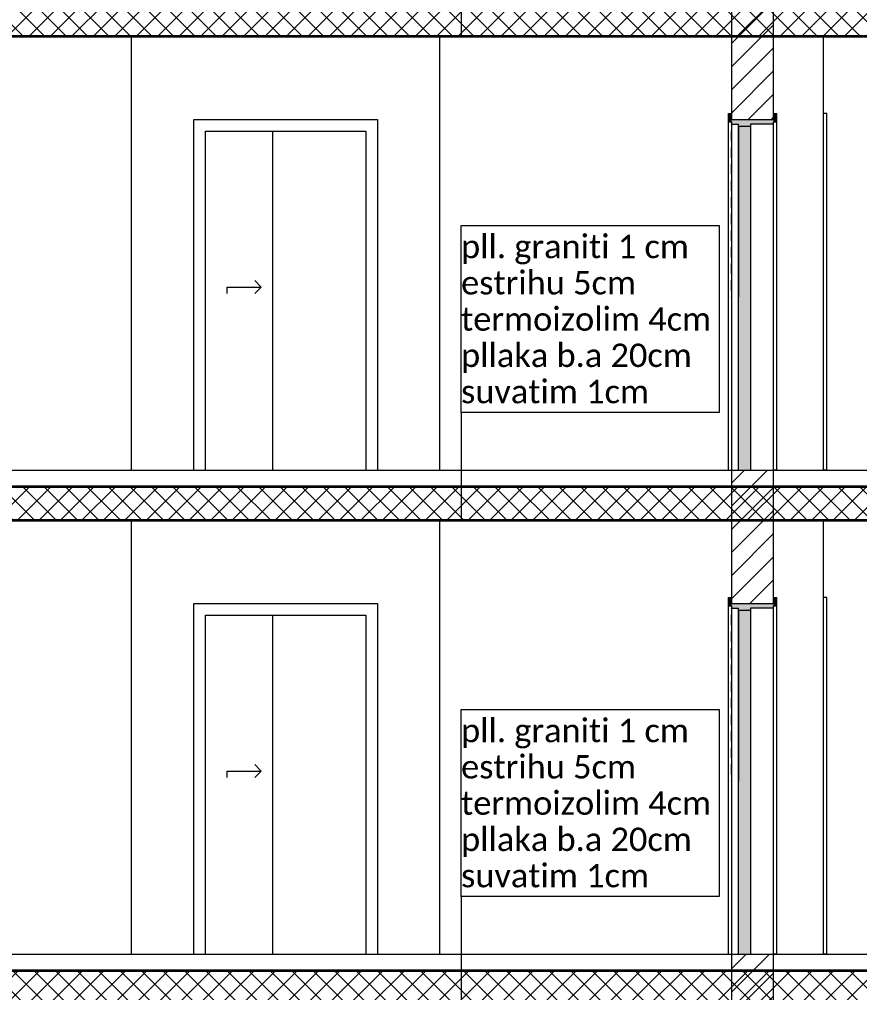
# Model space of a CAD drawing. Header units: millimetres. Extents: x -310 to 171125, y -3027 to 55843.
# Drawn here: x 124214 to 129251, y 23565 to 29396 of the extents above; entities that cross this region are included whole.
import ezdxf

# ---------------------------------------------------------------- set-up
doc = ezdxf.new("R2010")
doc.units = ezdxf.units.MM
doc.header["$MEASUREMENT"] = 0
doc.set_wipeout_variables(frame=1)
doc.linetypes.add('Wipeout_Contour', pattern=[1000, 0, -1000])
doc.layers.add('Dimensioning - General', color=7, linetype='Continuous')
doc.layers.add('Structural - Bearing', color=7, linetype='Continuous')
for name, color, linetype, lineweight, true_color in [('Dimensioning - General_Pen_No__61', 7, 'Continuous', 20, 0x6a6a6a), ('Dimensioning - General_Pen_No__88', 7, 'Continuous', 20, 0xfd4435), ('Drawing & Figure_Pen_No__61', 7, 'Continuous', 20, 0x6a6a6a), ('Structural - Bearing_Pen_No__108', 7, 'Continuous', 13, 0xfd8379), ('Structural - Bearing_Pen_No__111', 7, 'Continuous', 13, 0xccccff), ('Structural - Bearing_Pen_No__61', 7, 'Continuous', 20, 0x6a6a6a), ('Structural - Bearing_Pen_No__82', 7, 'Continuous', 20, 0xaaaaaa)]:
    doc.layers.add(name, color=color, linetype=linetype, lineweight=lineweight, true_color=true_color)
doc.layers.add('Structural - Bearing_Pen_No__1', color=7, linetype='Continuous', lineweight=13)
doc.layers.add('Structural - Bearing_Pen_No__7', color=7, linetype='Continuous', lineweight=35)
doc.layers.get('0').off()
doc.styles.add('GENERATED_STYLE_6', font='calibril.ttf')
doc.dimstyles.new('GENERATED_STYLE__1', dxfattribs={"dimtxt": 195.999997, "dimasz": 106.4, "dimexe": 0.18, "dimexo": 0.0625, "dimgap": 0.09, "dimtad": 1, "dimdec": 0, "dimlfac": 0.1, "dimzin": 0, "dimdsep": 46, "dimtxsty": 'GENERATED_STYLE_6', "dimblk": 'ARROWHEAD_2', "dimblk1": 'ARROWHEAD_2', "dimblk2": 'ARROWHEAD_2', "dimcen": 0.09, "dimse1": 1, "dimse2": 1, "dimclrd": 256, "dimclre": 256, "dimclrt": 256, "dimadec": 0, "dimazin": 0, "dimtfac": 1, "dimtdec": 4, "dimtmove": 0, "dimatfit": 3, "dimfxl": 1, "dimtolj": 1, "dimtzin": 0, "dimarcsym": 0})
pattern_1 = [(45, (0, 0), (-69.29646, 69.29646), [])]
pattern_2 = [(45, (0, 0), (-64.346715, 64.346715), []), (135, (0, 0), (64.346715, 64.346715), [])]

# ---------------------------------------------------------------- blocks, each defined once
blk = doc.blocks.new('*D88')
at = {"layer": 'Dimensioning - General_Pen_No__61', "color": 251, "linetype": 'Continuous', "lineweight": 20, "true_color": 0x6a6a6a, "transparency": 16777216}
for p, q in [((134582.9, 23736), (134722.9, 23655.2)), ((134757.9, 23695.6), (134547.9, 23695.6)), ((134652.9, 23495.6), (134652.9, 23695.6)), ((134757.9, 23495.6), (134547.9, 23495.6)), ((134582.9, 23536), (134722.9, 23455.2))]:
    blk.add_line(p, q, dxfattribs=at)
blk = doc.blocks.new('ARROWHEAD_2')
at = {"color": 0, "linetype": 'Continuous', "lineweight": 0}
for p, q in [((-0.378, -0.655), (0.378, 0.655)), ((0, 0), (-1, 0))]:
    blk.add_line(p, q, dxfattribs=at)
blk = doc.blocks.new('*D89')
at = {"layer": 'Dimensioning - General_Pen_No__61', "color": 251, "linetype": 'Continuous', "lineweight": 20, "true_color": 0x6a6a6a, "transparency": 16777216}
for p, q in [((134582.9, 26436), (134722.9, 26355.2)), ((134757.9, 26395.6), (134547.9, 26395.6)), ((134652.9, 23695.6), (134652.9, 26395.6)), ((134582.9, 23736), (134722.9, 23655.2)), ((134757.9, 23695.6), (134547.9, 23695.6))]:
    blk.add_line(p, q, dxfattribs=at)
at = {"layer": 'Dimensioning - General_Pen_No__88', "color": 20, "lineweight": 20, "true_color": 0xfd4435, "transparency": 16777216, "char_height": 196, "attachment_point": 7, "rotation": 90, "style": 'GENERATED_STYLE_6'}
for s, insert in [('\\A1;{\\pql;\\fCalibri Light|b0|i0|c0|p34;20}', (134613.7, 26037.4)), ('\\A1;{\\pql;\\fCalibri Light|b0|i0|c0|p34;270}', (134613.7, 24807.3))]:
    blk.add_mtext(s, dxfattribs=dict(at, insert=insert))
blk = doc.blocks.new('*D90')
at = {"layer": 'Dimensioning - General_Pen_No__61', "color": 251, "linetype": 'Continuous', "lineweight": 20, "true_color": 0x6a6a6a, "transparency": 16777216}
for p, q in [((134757.9, 26595.6), (134547.9, 26595.6)), ((134582.9, 26636), (134722.9, 26555.2)), ((134652.9, 26395.6), (134652.9, 26595.6)), ((134582.9, 26436), (134722.9, 26355.2)), ((134757.9, 26395.6), (134547.9, 26395.6))]:
    blk.add_line(p, q, dxfattribs=at)
blk = doc.blocks.new('*D91')
at = {"layer": 'Dimensioning - General_Pen_No__61', "color": 251, "linetype": 'Continuous', "lineweight": 20, "true_color": 0x6a6a6a, "transparency": 16777216}
for p, q in [((134582.9, 29336), (134722.9, 29255.2)), ((134757.9, 29295.6), (134547.9, 29295.6)), ((134652.9, 26595.6), (134652.9, 29295.6)), ((134757.9, 26595.6), (134547.9, 26595.6)), ((134582.9, 26636), (134722.9, 26555.2))]:
    blk.add_line(p, q, dxfattribs=at)
at = {"layer": 'Dimensioning - General_Pen_No__88', "color": 20, "lineweight": 20, "true_color": 0xfd4435, "transparency": 16777216, "char_height": 196, "attachment_point": 7, "rotation": 90, "style": 'GENERATED_STYLE_6'}
for s, insert in [('\\A1;{\\pql;\\fCalibri Light|b0|i0|c0|p34;20}', (134613.7, 28937.4)), ('\\A1;{\\pql;\\fCalibri Light|b0|i0|c0|p34;270}', (134613.7, 27707.3))]:
    blk.add_mtext(s, dxfattribs=dict(at, insert=insert))
blk = doc.blocks.new('*D92')
at = {"layer": 'Dimensioning - General_Pen_No__61', "color": 251, "linetype": 'Continuous', "lineweight": 20, "true_color": 0x6a6a6a, "transparency": 16777216}
for p, q in [((134582.9, 29536), (134722.9, 29455.2)), ((134757.9, 29495.6), (134547.9, 29495.6)), ((134652.9, 29295.6), (134652.9, 29495.6)), ((134582.9, 29336), (134722.9, 29255.2)), ((134757.9, 29295.6), (134547.9, 29295.6))]:
    blk.add_line(p, q, dxfattribs=at)
blk = doc.blocks.new('*D131')
at = {"layer": 'Dimensioning - General_Pen_No__61', "color": 251, "linetype": 'Continuous', "lineweight": 20, "true_color": 0x6a6a6a, "transparency": 16777216}
for p, q in [((135132.9, 23736), (135272.9, 23655.2)), ((135307.9, 23695.6), (135097.9, 23695.6)), ((135202.9, 23495.6), (135202.9, 23695.6)), ((135307.9, 23495.6), (135097.9, 23495.6)), ((135132.9, 23536), (135272.9, 23455.2))]:
    blk.add_line(p, q, dxfattribs=at)
blk = doc.blocks.new('*D132')
at = {"layer": 'Dimensioning - General_Pen_No__61', "color": 251, "linetype": 'Continuous', "lineweight": 20, "true_color": 0x6a6a6a, "transparency": 16777216}
for p, q in [((135132.9, 26436), (135272.9, 26355.2)), ((135307.9, 26395.6), (135097.9, 26395.6)), ((135202.9, 23695.6), (135202.9, 26395.6)), ((135132.9, 23736), (135272.9, 23655.2)), ((135307.9, 23695.6), (135097.9, 23695.6))]:
    blk.add_line(p, q, dxfattribs=at)
at = {"layer": 'Dimensioning - General_Pen_No__88', "color": 20, "lineweight": 20, "true_color": 0xfd4435, "transparency": 16777216, "char_height": 196, "attachment_point": 7, "rotation": 90, "style": 'GENERATED_STYLE_6'}
for s, insert in [('\\A1;{\\pql;\\fCalibri Light|b0|i0|c0|p34;20}', (135163.7, 26037.4)), ('\\A1;{\\pql;\\fCalibri Light|b0|i0|c0|p34;270}', (135163.7, 24807.3))]:
    blk.add_mtext(s, dxfattribs=dict(at, insert=insert))
blk = doc.blocks.new('*D133')
at = {"layer": 'Dimensioning - General_Pen_No__61', "color": 251, "linetype": 'Continuous', "lineweight": 20, "true_color": 0x6a6a6a, "transparency": 16777216}
for p, q in [((135307.9, 26595.6), (135097.9, 26595.6)), ((135132.9, 26636), (135272.9, 26555.2)), ((135202.9, 26395.6), (135202.9, 26595.6)), ((135132.9, 26436), (135272.9, 26355.2)), ((135307.9, 26395.6), (135097.9, 26395.6))]:
    blk.add_line(p, q, dxfattribs=at)
blk = doc.blocks.new('*D134')
at = {"layer": 'Dimensioning - General_Pen_No__61', "color": 251, "linetype": 'Continuous', "lineweight": 20, "true_color": 0x6a6a6a, "transparency": 16777216}
for p, q in [((135132.9, 29336), (135272.9, 29255.2)), ((135307.9, 29295.6), (135097.9, 29295.6)), ((135202.9, 26595.6), (135202.9, 29295.6)), ((135307.9, 26595.6), (135097.9, 26595.6)), ((135132.9, 26636), (135272.9, 26555.2))]:
    blk.add_line(p, q, dxfattribs=at)
at = {"layer": 'Dimensioning - General_Pen_No__88', "color": 20, "lineweight": 20, "true_color": 0xfd4435, "transparency": 16777216, "char_height": 196, "attachment_point": 7, "rotation": 90, "style": 'GENERATED_STYLE_6'}
for s, insert in [('\\A1;{\\pql;\\fCalibri Light|b0|i0|c0|p34;20}', (135163.7, 28937.4)), ('\\A1;{\\pql;\\fCalibri Light|b0|i0|c0|p34;270}', (135163.7, 27707.3))]:
    blk.add_mtext(s, dxfattribs=dict(at, insert=insert))
blk = doc.blocks.new('*D135')
at = {"layer": 'Dimensioning - General_Pen_No__61', "color": 251, "linetype": 'Continuous', "lineweight": 20, "true_color": 0x6a6a6a, "transparency": 16777216}
for p, q in [((135132.9, 29536), (135272.9, 29455.2)), ((135307.9, 29495.6), (135097.9, 29495.6)), ((135202.9, 29295.6), (135202.9, 29495.6)), ((135132.9, 29336), (135272.9, 29255.2)), ((135307.9, 29295.6), (135097.9, 29295.6))]:
    blk.add_line(p, q, dxfattribs=at)
blk = doc.blocks.new('*D157')
at = {"layer": 'Dimensioning - General_Pen_No__61', "color": 251, "linetype": 'Continuous', "lineweight": 20, "true_color": 0x6a6a6a, "transparency": 16777216}
for p, q in [((135682.9, 23736), (135822.9, 23655.2)), ((135857.9, 23695.6), (135647.9, 23695.6)), ((135752.9, 20795.6), (135752.9, 23695.6)), ((135682.9, 20836), (135822.9, 20755.2)), ((135857.9, 20795.6), (135647.9, 20795.6))]:
    blk.add_line(p, q, dxfattribs=at)
at = {"layer": 'Dimensioning - General_Pen_No__88', "color": 20, "lineweight": 20, "true_color": 0xfd4435, "transparency": 16777216, "insert": (135713.7, 22007.3), "char_height": 196, "attachment_point": 7, "rotation": 90, "style": 'GENERATED_STYLE_6'}
blk.add_mtext('\\A1;{\\pql;\\fCalibri Light|b0|i0|c0|p34;290}', dxfattribs=at)
blk = doc.blocks.new('*D158')
at = {"layer": 'Dimensioning - General_Pen_No__61', "color": 251, "linetype": 'Continuous', "lineweight": 20, "true_color": 0x6a6a6a, "transparency": 16777216}
for p, q in [((135857.9, 26595.6), (135647.9, 26595.6)), ((135682.9, 26636), (135822.9, 26555.2)), ((135752.9, 23695.6), (135752.9, 26595.6)), ((135682.9, 23736), (135822.9, 23655.2)), ((135857.9, 23695.6), (135647.9, 23695.6))]:
    blk.add_line(p, q, dxfattribs=at)
at = {"layer": 'Dimensioning - General_Pen_No__88', "color": 20, "lineweight": 20, "true_color": 0xfd4435, "transparency": 16777216, "insert": (135713.7, 24907.3), "char_height": 196, "attachment_point": 7, "rotation": 90, "style": 'GENERATED_STYLE_6'}
blk.add_mtext('\\A1;{\\pql;\\fCalibri Light|b0|i0|c0|p34;290}', dxfattribs=at)
blk = doc.blocks.new('*D159')
at = {"layer": 'Dimensioning - General_Pen_No__61', "color": 251, "linetype": 'Continuous', "lineweight": 20, "true_color": 0x6a6a6a, "transparency": 16777216}
for p, q in [((135682.9, 29536), (135822.9, 29455.2)), ((135857.9, 29495.6), (135647.9, 29495.6)), ((135752.9, 26595.6), (135752.9, 29495.6)), ((135857.9, 26595.6), (135647.9, 26595.6)), ((135682.9, 26636), (135822.9, 26555.2))]:
    blk.add_line(p, q, dxfattribs=at)
at = {"layer": 'Dimensioning - General_Pen_No__88', "color": 20, "lineweight": 20, "true_color": 0xfd4435, "transparency": 16777216, "insert": (135713.7, 27807.3), "char_height": 196, "attachment_point": 7, "rotation": 90, "style": 'GENERATED_STYLE_6'}
blk.add_mtext('\\A1;{\\pql;\\fCalibri Light|b0|i0|c0|p34;290}', dxfattribs=at)

msp = doc.modelspace()

# ---------------------------------------------------------------- linework, layer by layer
at = {"layer": 'Structural - Bearing_Pen_No__1', "color": 7, "linetype": 'Continuous', "lineweight": 13}
for p, q in [((128525.2, 28667.6), (128525.2, 28767.6)), ((128525.2, 28755.6), (128525.2, 28767.6)), ((128525.2, 26895.6), (128525.2, 28667.6)), ((128525.2, 26695.6), (128525.2, 26895.6)), ((128525.2, 25767.6), (128525.2, 25867.6)), ((128525.2, 25855.6), (128525.2, 25867.6)), ((128525.2, 23995.6), (128525.2, 25767.6)), ((128525.2, 23795.6), (128525.2, 23995.6))]:
    msp.add_line(p, q, dxfattribs=at)
at = {"layer": 'Structural - Bearing_Pen_No__82', "color": 253, "linetype": 'Continuous', "lineweight": 20, "true_color": 0xaaaaaa}
for p, q in [((128526.2, 28753.3), (128526.2, 28672.4)), ((128526.2, 28672.4), (128526.2, 27731.6)), ((128526.2, 26790.8), (128526.2, 27731.6)), ((128526.2, 26709.9), (128526.2, 26790.8)), ((128526.2, 25853.3), (128526.2, 25772.4)), ((128526.2, 25772.4), (128526.2, 24831.6)), ((128526.2, 23890.8), (128526.2, 24831.6)), ((128526.2, 23809.9), (128526.2, 23890.8))]:
    msp.add_line(p, q, dxfattribs=at)

# ---------------------------------------------------------------- wipeouts: each hides what was drawn before it
at = {"color": 254, "linetype": 'Wipeout_Contour', "lineweight": 0, "ltscale": 1048344.775350424}
msp.add_wipeout([(126735.2, 29295.6), (126735.2, 26595.6), (128485.2, 26595.6), (128485.2, 26695.6), (128466.2, 26695.6), (128466.2, 28832.6), (128485.2, 28832.6), (128485.2, 29295.6)], dxfattribs=at).dxf.layer = 'Structural - Bearing'
at = {"color": 254, "linetype": 'Wipeout_Contour', "lineweight": 0, "ltscale": 1186315.214952663}
msp.add_wipeout([(128735.2, 29295.6), (128735.2, 28832.6), (128754.2, 28832.6), (128754.2, 28782.6), (128754.2, 26695.6), (128735.2, 26695.6), (128735.2, 26595.6), (129035.2, 26595.6), (129035.2, 29295.6)], dxfattribs=at).dxf.layer = 'Structural - Bearing'
at = {"color": 254, "linetype": 'Wipeout_Contour', "lineweight": 0, "ltscale": 1043659.765911473}
msp.add_wipeout([(126735.2, 23695.6), (128485.2, 23695.6), (128485.2, 23795.6), (128466.2, 23795.6), (128466.2, 25932.6), (128485.2, 25932.6), (128485.2, 26395.6), (126735.2, 26395.6)], dxfattribs=at).dxf.layer = 'Structural - Bearing'
at = {"color": 254, "linetype": 'Wipeout_Contour', "lineweight": 0, "ltscale": 1181055.172172517}
msp.add_wipeout([(128735.2, 26395.6), (128735.2, 25932.6), (128754.2, 25932.6), (128754.2, 25882.6), (128754.2, 23795.6), (128735.2, 23795.6), (128735.2, 23695.6), (129035.2, 23695.6), (129035.2, 26395.6)], dxfattribs=at).dxf.layer = 'Structural - Bearing'

# ---------------------------------------------------------------- next in the draw order: hatches: boundary and pattern name
at = {"layer": 'Structural - Bearing_Pen_No__108', "linetype": 'Continuous', "lineweight": 13, "true_color": 0xfd8379}
h = msp.add_hatch(dxfattribs=at)
h.set_pattern_fill('FIRE_PROOFING', color=11, style=0, pattern_type=2)
h.set_pattern_definition(pattern_1)
h.paths.add_polyline_path([(128735.2, 23695.6), (128485.2, 23695.6), (128485.2, 22995.6), (128735.2, 22995.6)])

# ---------------------------------------------------------------- next in the draw order: linework, layer by layer
at = {"layer": 'Drawing & Figure_Pen_No__61', "color": 251, "linetype": 'Continuous', "lineweight": 20, "true_color": 0x6a6a6a, "flags": 128}
for points in [[(126861.8, 28160.4), (128410.3, 28160.4), (128410.3, 27040.4), (126861.8, 27040.4)], [(126861.8, 25260.4), (128410.3, 25260.4), (128410.3, 24140.4), (126861.8, 24140.4)]]:
    msp.add_lwpolyline(points, close=True, dxfattribs=at)
at = {"layer": 'Structural - Bearing_Pen_No__1', "color": 7, "linetype": 'Continuous', "lineweight": 13}
for p, q in [((128466.2, 28832.6), (128485.2, 28832.6)), ((128735.2, 28832.6), (128754.2, 28832.6)), ((128735.2, 26595.6), (130635.2, 26595.6)), ((128466.2, 25932.6), (128485.2, 25932.6)), ((128735.2, 25932.6), (128754.2, 25932.6)), ((128485.2, 22995.6), (128485.2, 23695.6)), ((128735.2, 22995.6), (128735.2, 23695.6)), ((128735.2, 23695.6), (130635.2, 23695.6))]:
    msp.add_line(p, q, dxfattribs=at)
at = {"layer": 'Structural - Bearing_Pen_No__61', "color": 251, "linetype": 'Continuous', "lineweight": 20, "true_color": 0x6a6a6a}
for points in [[(126861.8, 29940.4), (126861.8, 29295.6)], [(126861.8, 27040.4), (126861.8, 26395.6)], [(126861.8, 24140.4), (126861.8, 23495.6)]]:
    msp.add_lwpolyline(points, dxfattribs=at)

# ---------------------------------------------------------------- next in the draw order: texts
at = {"layer": 'Drawing & Figure_Pen_No__61', "color": 251, "linetype": 'Continuous', "lineweight": 20, "true_color": 0x6a6a6a, "char_height": 140, "attachment_point": 7, "line_spacing_factor": 0.931144, "style": 'GENERATED_STYLE_6'}
for insert in [(126861.8, 27094.5), (126861.8, 24194.5)]:
    msp.add_mtext('\\A1;{\\pql;\\fCalibri Light|b0|i0|c0|p34;pll. graniti 1 cm\\P\\pql;\\fCalibri Light|b0|i0|c0|p34;estrihu 5cm\\P\\pql;\\fCalibri Light|b0|i0|c0|p34;termoizolim 4cm\\P\\pql;\\fCalibri Light|b0|i0|c0|p34;pllaka b.a 20cm\\P\\pql;\\fCalibri Light|b0|i0|c0|p34;suvatim 1cm}', dxfattribs=dict(at, insert=insert))

# ---------------------------------------------------------------- next in the draw order: wipeouts: each hides what was drawn before it
at = {"color": 254, "linetype": 'Wipeout_Contour', "lineweight": 0, "ltscale": 515533.771551}
msp.add_wipeout([(126735.2, 29295.6), (124885.2, 29295.6), (124885.2, 26595.6), (126735.2, 26595.6)], dxfattribs=at).dxf.layer = 'Structural - Bearing'
at = {"color": 254, "linetype": 'Wipeout_Contour', "lineweight": 0, "ltscale": 528007.168219}
msp.add_wipeout([(129054.2, 26695.6), (129054.2, 28832.6), (129035.2, 28832.6), (129035.2, 26695.6)], dxfattribs=at).dxf.layer = 'Structural - Bearing'
at = {"color": 254, "linetype": 'Wipeout_Contour', "lineweight": 0, "ltscale": 525760.487279}
msp.add_wipeout([(128466.2, 26695.6), (128485.2, 26695.6), (128485.2, 28782.6), (128466.2, 28782.6)], dxfattribs=at).dxf.layer = 'Structural - Bearing'
at = {"color": 254, "linetype": 'Wipeout_Contour', "lineweight": 0, "ltscale": 526505.958046}
msp.add_wipeout([(128600.2, 26695.6), (128735.2, 26695.6), (128735.2, 28770.6), (128600.2, 28770.6)], dxfattribs=at).dxf.layer = 'Structural - Bearing'
at = {"color": 254, "linetype": 'Wipeout_Contour', "lineweight": 0, "ltscale": 513143.660206}
msp.add_wipeout([(126735.2, 26395.6), (124885.2, 26395.6), (124885.2, 23695.6), (126735.2, 23695.6)], dxfattribs=at).dxf.layer = 'Structural - Bearing'
at = {"color": 254, "linetype": 'Wipeout_Contour', "lineweight": 0, "ltscale": 525689.809121}
msp.add_wipeout([(129054.2, 23795.6), (129054.2, 25932.6), (129035.2, 25932.6), (129035.2, 23795.6)], dxfattribs=at).dxf.layer = 'Structural - Bearing'
at = {"color": 254, "linetype": 'Wipeout_Contour', "lineweight": 0, "ltscale": 523435.392048}
msp.add_wipeout([(128466.2, 23795.6), (128485.2, 23795.6), (128485.2, 25882.6), (128466.2, 25882.6)], dxfattribs=at).dxf.layer = 'Structural - Bearing'
at = {"color": 254, "linetype": 'Wipeout_Contour', "lineweight": 0, "ltscale": 524184.697986}
msp.add_wipeout([(128600.2, 23795.6), (128735.2, 23795.6), (128735.2, 25870.6), (128600.2, 25870.6)], dxfattribs=at).dxf.layer = 'Structural - Bearing'

# ---------------------------------------------------------------- next in the draw order: hatches: boundary and pattern name
at = {"layer": 'Structural - Bearing_Pen_No__1', "linetype": 'Continuous', "lineweight": 13}
h = msp.add_hatch(dxfattribs=at)
h.set_pattern_fill('CONCRETE_BLOCK', style=0, pattern_type=2)
h.set_pattern_definition(pattern_2)
h.paths.add_polyline_path([(139085.2, 29295.6), (139085.2, 29495.6), (123882.8, 29495.6), (123882.8, 29295.6)])
h = msp.add_hatch(dxfattribs=at)
h.set_pattern_fill('CONCRETE_BLOCK', style=0, pattern_type=2)
h.set_pattern_definition(pattern_2)
h.paths.add_polyline_path([(139085.2, 26395.6), (139085.2, 26595.6), (123882.8, 26595.6), (123882.8, 26395.6)])
h = msp.add_hatch(dxfattribs=at)
h.set_pattern_fill('CONCRETE_BLOCK', style=0, pattern_type=2)
h.set_pattern_definition(pattern_2)
h.paths.add_polyline_path([(139085.2, 23495.6), (139085.2, 23695.6), (123882.8, 23695.6), (123882.8, 23495.6)])
at = {"layer": 'Structural - Bearing_Pen_No__108', "linetype": 'Continuous', "lineweight": 0, "true_color": 0xfda29a}
for points in [[(128466.2, 28782.6), (128485.2, 28782.6), (128485.2, 28832.6), (128466.2, 28832.6)], [(128485.2, 28795.6), (128485.2, 28767.6), (128525.2, 28767.6), (128525.2, 28755.6), (128600.2, 28755.6), (128600.2, 28795.6)], [(128525.2, 26695.6), (128600.2, 26695.6), (128600.2, 28755.6), (128525.2, 28755.6)], [(128466.2, 25882.6), (128485.2, 25882.6), (128485.2, 25932.6), (128466.2, 25932.6)], [(128485.2, 25895.6), (128485.2, 25867.6), (128525.2, 25867.6), (128525.2, 25855.6), (128600.2, 25855.6), (128600.2, 25895.6)], [(128525.2, 23795.6), (128600.2, 23795.6), (128600.2, 25855.6), (128525.2, 25855.6)]]:
    msp.add_hatch(color=21, dxfattribs=at).paths.add_polyline_path(points)

# ---------------------------------------------------------------- next in the draw order: linework, layer by layer
at = {"layer": 'Structural - Bearing_Pen_No__1', "color": 7, "linetype": 'Continuous', "lineweight": 13}
for p, q in [((128485.2, 28795.6), (128485.2, 29495.6)), ((124335.2, 29295.6), (139085.2, 29295.6)), ((128466.2, 28782.6), (128466.2, 28832.6)), ((128485.2, 28795.6), (128485.2, 28832.6)), ((128466.2, 28782.6), (128485.2, 28782.6)), ((128485.2, 28795.6), (128600.2, 28795.6)), ((128485.2, 28767.6), (128485.2, 28782.6)), ((128485.2, 28767.6), (128525.2, 28767.6)), ((128485.2, 28667.6), (128485.2, 28767.6)), ((128485.2, 28767.6), (128525.2, 28767.6)), ((128525.2, 28755.6), (128600.2, 28755.6)), ((128600.2, 28755.6), (128600.2, 28770.6)), ((128485.2, 26895.6), (128485.2, 28667.6)), ((128485.2, 26695.6), (128485.2, 26895.6)), ((128485.2, 26695.6), (128525.2, 26695.6)), ((128485.2, 26595.6), (128485.2, 26695.6)), ((124335.2, 26595.6), (128485.2, 26595.6)), ((128485.2, 25895.6), (128485.2, 26595.6)), ((124335.2, 26395.6), (139085.2, 26395.6)), ((128466.2, 25882.6), (128466.2, 25932.6)), ((128485.2, 25895.6), (128485.2, 25932.6)), ((128485.2, 25895.6), (128600.2, 25895.6)), ((128466.2, 25882.6), (128485.2, 25882.6)), ((128485.2, 25867.6), (128485.2, 25882.6)), ((128485.2, 25867.6), (128525.2, 25867.6)), ((128485.2, 25767.6), (128485.2, 25867.6)), ((128485.2, 25867.6), (128525.2, 25867.6)), ((128525.2, 25855.6), (128600.2, 25855.6)), ((128600.2, 25855.6), (128600.2, 25870.6)), ((128485.2, 23995.6), (128485.2, 25767.6)), ((128485.2, 23795.6), (128485.2, 23995.6)), ((128485.2, 23795.6), (128525.2, 23795.6)), ((128485.2, 23695.6), (128485.2, 23795.6)), ((124335.2, 23695.6), (128485.2, 23695.6))]:
    msp.add_line(p, q, dxfattribs=at)
at = {"layer": 'Structural - Bearing_Pen_No__111', "color": 254, "linetype": 'Continuous', "lineweight": 13, "true_color": 0xccccff}
for p, q in [((125663.7, 27792.3), (125624.3, 27831.8)), ((125458.6, 27752.9), (125458.6, 27792.3)), ((125458.6, 27792.3), (125663.7, 27792.3)), ((125663.7, 27792.3), (125624.3, 27752.9)), ((125663.7, 24892.3), (125624.3, 24931.8)), ((125458.6, 24852.9), (125458.6, 24892.3)), ((125458.6, 24892.3), (125663.7, 24892.3)), ((125663.7, 24892.3), (125624.3, 24852.9))]:
    msp.add_line(p, q, dxfattribs=at)
for points in [[(125260.1, 26695.6), (125260.1, 28795.6), (126360.1, 28795.6), (126360.1, 26695.6)], [(125330.1, 26695.6), (125330.1, 28725.6), (126290.1, 28725.6), (126290.1, 26695.6)], [(125730.1, 28725.6), (125730.1, 26695.6)], [(125260.1, 23795.6), (125260.1, 25895.6), (126360.1, 25895.6), (126360.1, 23795.6)], [(125330.1, 23795.6), (125330.1, 25825.6), (126290.1, 25825.6), (126290.1, 23795.6)], [(125730.1, 25825.6), (125730.1, 23795.6)]]:
    msp.add_lwpolyline(points, dxfattribs=at)
at = {"layer": 'Structural - Bearing_Pen_No__61', "color": 251, "linetype": 'Continuous', "lineweight": 20, "true_color": 0x6a6a6a}
for points in [[(124075.2, 26695.6), (128485.2, 26695.6)], [(124075.2, 23795.6), (128485.2, 23795.6)]]:
    msp.add_lwpolyline(points, dxfattribs=at)
at = {"layer": 'Structural - Bearing_Pen_No__7', "color": 7, "linetype": 'Continuous', "lineweight": 35, "flags": 128}
for points in [[(139085.2, 29295.6), (139085.2, 29495.6), (123882.8, 29495.6), (123882.8, 29295.6)], [(139085.2, 26395.6), (139085.2, 26595.6), (123882.8, 26595.6), (123882.8, 26395.6)], [(139085.2, 23495.6), (139085.2, 23695.6), (123882.8, 23695.6), (123882.8, 23495.6)]]:
    msp.add_lwpolyline(points, close=True, dxfattribs=at)
at = {"layer": 'Structural - Bearing_Pen_No__82', "color": 253, "linetype": 'Continuous', "lineweight": 20, "true_color": 0xaaaaaa}
for p, q in [((124885.2, 26695.6), (124885.2, 29295.6)), ((126735.2, 26695.6), (126735.2, 29295.6)), ((129035.2, 26695.6), (129035.2, 29295.6)), ((129054.2, 28832.6), (129035.2, 28832.6)), ((129054.2, 26695.6), (129054.2, 28832.6)), ((128466.2, 26695.6), (128466.2, 28782.6)), ((128484.2, 28766.3), (128484.2, 28767.6)), ((128600.2, 26695.6), (128600.2, 28755.6)), ((128484.2, 28672.4), (128484.2, 28728)), ((128484.2, 28666.8), (128484.2, 28672.4)), ((128484.2, 28567.3), (128484.2, 28628.5)), ((128484.2, 28467.8), (128484.2, 28529)), ((128484.2, 28368.2), (128484.2, 28429.5)), ((128484.2, 28268.7), (128484.2, 28330)), ((128484.2, 28169.2), (128484.2, 28230.5)), ((128484.2, 28069.7), (128484.2, 28131)), ((128484.2, 27970.2), (128484.2, 28031.5)), ((128484.2, 27870.7), (128484.2, 27932)), ((128484.2, 27771.2), (128484.2, 27832.4)), ((128484.2, 27731.6), (128484.2, 27732.9)), ((128484.2, 27731.6), (128484.2, 27730.3)), ((128484.2, 27692), (128484.2, 27630.8)), ((128484.2, 27592.5), (128484.2, 27531.3)), ((128484.2, 27493), (128484.2, 27431.8)), ((128484.2, 27393.5), (128484.2, 27332.2)), ((128484.2, 27294), (128484.2, 27232.7)), ((128484.2, 27194.5), (128484.2, 27133.2)), ((128484.2, 27095), (128484.2, 27033.7)), ((128484.2, 26995.5), (128484.2, 26934.2)), ((128484.2, 26896), (128484.2, 26834.7)), ((128484.2, 26796.4), (128484.2, 26790.8)), ((128484.2, 26790.8), (128484.2, 26735.2)), ((128466.2, 26695.6), (128485.2, 26695.6)), ((128484.2, 26696.9), (128484.2, 26695.6)), ((129054.2, 26695.6), (129035.2, 26695.6)), ((124885.2, 23795.6), (124885.2, 26395.6)), ((126735.2, 23795.6), (126735.2, 26395.6)), ((129035.2, 23795.6), (129035.2, 26395.6)), ((129054.2, 25932.6), (129035.2, 25932.6)), ((129054.2, 23795.6), (129054.2, 25932.6)), ((128466.2, 23795.6), (128466.2, 25882.6)), ((128484.2, 25866.3), (128484.2, 25867.6)), ((128484.2, 25772.4), (128484.2, 25828)), ((128600.2, 23795.6), (128600.2, 25855.6)), ((128484.2, 25766.8), (128484.2, 25772.4)), ((128484.2, 25667.3), (128484.2, 25728.5)), ((128484.2, 25567.8), (128484.2, 25629)), ((128484.2, 25468.2), (128484.2, 25529.5)), ((128484.2, 25368.7), (128484.2, 25430)), ((128484.2, 25269.2), (128484.2, 25330.5)), ((128484.2, 25169.7), (128484.2, 25231)), ((128484.2, 25070.2), (128484.2, 25131.5)), ((128484.2, 24970.7), (128484.2, 25032)), ((128484.2, 24871.2), (128484.2, 24932.4)), ((128484.2, 24831.6), (128484.2, 24832.9)), ((128484.2, 24831.6), (128484.2, 24830.3)), ((128484.2, 24792), (128484.2, 24730.8)), ((128484.2, 24692.5), (128484.2, 24631.3)), ((128484.2, 24593), (128484.2, 24531.8)), ((128484.2, 24493.5), (128484.2, 24432.2)), ((128484.2, 24394), (128484.2, 24332.7)), ((128484.2, 24294.5), (128484.2, 24233.2)), ((128484.2, 24195), (128484.2, 24133.7)), ((128484.2, 24095.5), (128484.2, 24034.2)), ((128484.2, 23996), (128484.2, 23934.7)), ((128484.2, 23896.4), (128484.2, 23890.8)), ((128484.2, 23890.8), (128484.2, 23835.2)), ((128466.2, 23795.6), (128485.2, 23795.6)), ((128484.2, 23796.9), (128484.2, 23795.6)), ((129054.2, 23795.6), (129035.2, 23795.6))]:
    msp.add_line(p, q, dxfattribs=at)

# ---------------------------------------------------------------- next in the draw order: dimensions: what is measured, and where the dimension line sits
at = {"layer": 'Dimensioning - General', "color": 251, "linetype": 'Continuous', "lineweight": 20, "true_color": 0x6a6a6a}
for base, p1, p2, picture, middle in [((135202.9, 29495.6), (106843.5, 29295.6), (106843.5, 29495.6), '*D135', (135065.7, 29086.8)), ((134652.9, 29495.6), (107224.1, 29295.6), (107224.1, 29495.6), '*D92', (134515.7, 29086.8)), ((135202.9, 26595.6), (106843.5, 26395.6), (106896.2, 26595.6), '*D133', (135065.7, 26186.8)), ((134652.9, 26595.6), (107313.3, 26395.6), (107313.3, 26595.6), '*D90', (134515.7, 26186.8)), ((135202.9, 23695.6), (106822.4, 23495.6), (106843.5, 23695.6), '*D131', (135065.7, 23286.8)), ((134652.9, 23695.6), (107357.9, 23495.6), (107357.9, 23695.6), '*D88', (134515.7, 23286.8)), ((135752.9, 23695.6), (109667, 20795.6), (109593.2, 23695.6), '*D157', (135615.7, 22231.4))]:
    dim = msp.add_linear_dim(base=base, p1=p1, p2=p2, angle=90, dimstyle='GENERATED_STYLE__1', dxfattribs=at)
    dim.commit()
    dim.dimension.update_dxf_attribs({"geometry": picture, "text_midpoint": middle, "dimtype": 160, "text_rotation": 90})

# ---------------------------------------------------------------- next in the draw order: wipeouts: each hides what was drawn before it
at = {"color": 254, "linetype": 'Wipeout_Contour', "lineweight": 0, "ltscale": 526812.271835}
msp.add_wipeout([(128754.2, 26695.6), (128754.2, 28782.6), (128735.2, 28782.6), (128735.2, 26695.6)], dxfattribs=at).dxf.layer = 'Structural - Bearing'
at = {"color": 254, "linetype": 'Wipeout_Contour', "lineweight": 0, "ltscale": 524491.838688}
msp.add_wipeout([(128754.2, 23795.6), (128754.2, 25882.6), (128735.2, 25882.6), (128735.2, 23795.6)], dxfattribs=at).dxf.layer = 'Structural - Bearing'

# ---------------------------------------------------------------- next in the draw order: hatches: boundary and pattern name
at = {"layer": 'Structural - Bearing_Pen_No__108', "linetype": 'Continuous', "lineweight": 13, "true_color": 0xfd8379}
h = msp.add_hatch(dxfattribs=at)
h.set_pattern_fill('FIRE_PROOFING', color=11, style=0, pattern_type=2)
h.set_pattern_definition(pattern_1)
h.paths.add_polyline_path([(128735.2, 29495.6), (128485.2, 29495.6), (128485.2, 28795.6), (128735.2, 28795.6)])
at = {"layer": 'Structural - Bearing_Pen_No__108', "linetype": 'Continuous', "lineweight": 0, "true_color": 0xfda29a}
for points in [[(128754.2, 28782.6), (128754.2, 28832.6), (128735.2, 28832.6), (128735.2, 28782.6)], [(128600.2, 28770.6), (128735.2, 28770.6), (128735.2, 28795.6), (128600.2, 28795.6)], [(128600.2, 25870.6), (128735.2, 25870.6), (128735.2, 25895.6), (128600.2, 25895.6)], [(128754.2, 25882.6), (128754.2, 25932.6), (128735.2, 25932.6), (128735.2, 25882.6)]]:
    msp.add_hatch(color=21, dxfattribs=at).paths.add_polyline_path(points)
at = {"layer": 'Structural - Bearing_Pen_No__108', "linetype": 'Continuous', "lineweight": 13, "true_color": 0xfd8379}
h = msp.add_hatch(dxfattribs=at)
h.set_pattern_fill('FIRE_PROOFING', color=11, style=0, pattern_type=2)
h.set_pattern_definition(pattern_1)
h.paths.add_polyline_path([(128735.2, 26595.6), (128735.2, 26695.6), (128485.2, 26695.6), (128485.2, 26595.6)])
h = msp.add_hatch(dxfattribs=at)
h.set_pattern_fill('FIRE_PROOFING', color=11, style=0, pattern_type=2)
h.set_pattern_definition(pattern_1)
h.paths.add_polyline_path([(128735.2, 26595.6), (128485.2, 26595.6), (128485.2, 25895.6), (128735.2, 25895.6)])
h = msp.add_hatch(dxfattribs=at)
h.set_pattern_fill('FIRE_PROOFING', color=11, style=0, pattern_type=2)
h.set_pattern_definition(pattern_1)
h.paths.add_polyline_path([(128735.2, 23695.6), (128735.2, 23795.6), (128485.2, 23795.6), (128485.2, 23695.6)])

# ---------------------------------------------------------------- next in the draw order: linework, layer by layer
at = {"layer": 'Structural - Bearing_Pen_No__1', "color": 7, "linetype": 'Continuous', "lineweight": 13}
for p, q in [((128735.2, 28795.6), (128735.2, 29495.6)), ((128735.2, 28795.6), (128735.2, 28832.6)), ((128754.2, 28782.6), (128754.2, 28832.6)), ((128485.2, 28795.6), (128735.2, 28795.6)), ((128600.2, 28795.6), (128735.2, 28795.6)), ((128600.2, 28770.6), (128735.2, 28770.6)), ((128735.2, 28770.6), (128735.2, 28782.6)), ((128735.2, 28782.6), (128754.2, 28782.6)), ((128485.2, 26695.6), (128735.2, 26695.6)), ((128735.2, 26595.6), (128735.2, 26695.6)), ((128735.2, 25895.6), (128735.2, 26595.6)), ((128485.2, 25895.6), (128735.2, 25895.6)), ((128600.2, 25895.6), (128735.2, 25895.6)), ((128735.2, 25895.6), (128735.2, 25932.6)), ((128754.2, 25882.6), (128754.2, 25932.6)), ((128600.2, 25870.6), (128735.2, 25870.6)), ((128735.2, 25882.6), (128754.2, 25882.6)), ((128735.2, 25870.6), (128735.2, 25882.6)), ((128485.2, 23795.6), (128735.2, 23795.6)), ((128735.2, 23695.6), (128735.2, 23795.6))]:
    msp.add_line(p, q, dxfattribs=at)
at = {"layer": 'Structural - Bearing_Pen_No__61', "color": 251, "linetype": 'Continuous', "lineweight": 20, "true_color": 0x6a6a6a}
for points in [[(128735.2, 26695.6), (130635.2, 26695.6)], [(128735.2, 23795.6), (130635.2, 23795.6)]]:
    msp.add_lwpolyline(points, dxfattribs=at)
at = {"layer": 'Structural - Bearing_Pen_No__82', "color": 253, "linetype": 'Continuous', "lineweight": 20, "true_color": 0xaaaaaa}
for p, q in [((128735.2, 26695.6), (128735.2, 28770.6)), ((128754.2, 26695.6), (128754.2, 28782.6)), ((128754.2, 26695.6), (128735.2, 26695.6)), ((128735.2, 23795.6), (128735.2, 25870.6)), ((128754.2, 23795.6), (128754.2, 25882.6)), ((128754.2, 23795.6), (128735.2, 23795.6))]:
    msp.add_line(p, q, dxfattribs=at)

# ---------------------------------------------------------------- next in the draw order: dimensions: what is measured, and where the dimension line sits
at = {"layer": 'Dimensioning - General', "color": 251, "linetype": 'Continuous', "lineweight": 20, "true_color": 0x6a6a6a}
for base, p1, p2, picture, middle in [((135752.9, 29495.6), (109287.5, 26595.6), (109452, 29495.6), '*D159', (135615.7, 28031.4)), ((135202.9, 29295.6), (106896.2, 26595.6), (106843.5, 29295.6), '*D134', (135065.7, 27931.4)), ((134652.9, 29295.6), (107313.3, 26595.6), (107224.1, 29295.6), '*D91', (134515.7, 27931.4)), ((135752.9, 26595.6), (109593.2, 23695.6), (109287.5, 26595.6), '*D158', (135615.7, 25131.4)), ((135202.9, 26395.6), (106843.5, 23695.6), (106843.5, 26395.6), '*D132', (135065.7, 25031.4)), ((134652.9, 26395.6), (107357.9, 23695.6), (107313.3, 26395.6), '*D89', (134515.7, 25031.4))]:
    dim = msp.add_linear_dim(base=base, p1=p1, p2=p2, angle=90, dimstyle='GENERATED_STYLE__1', dxfattribs=at)
    dim.commit()
    dim.dimension.update_dxf_attribs({"geometry": picture, "text_midpoint": middle, "dimtype": 160, "text_rotation": 90})

doc.saveas('drawing.dxf')
